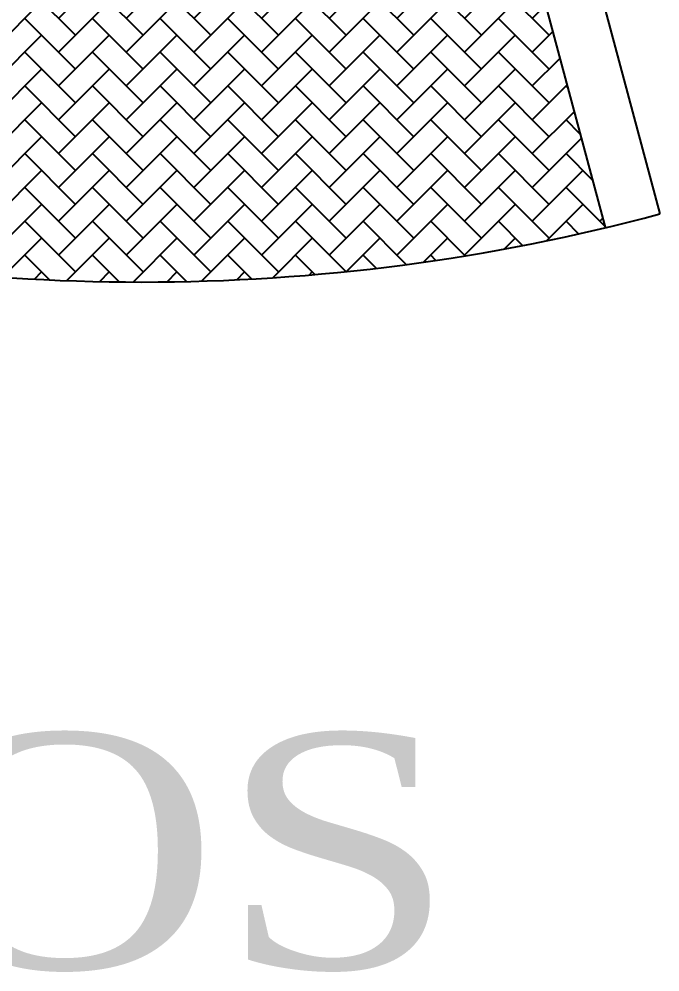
# Model space of a CAD drawing. Header units: millimetres. Extents: x 9 to 248, y 25 to 124.
# Drawn here: x 88.25 to 101.85, y 25 to 45.25 of the extents above; entities that cross this region are included whole.
import ezdxf

# ---------------------------------------------------------------- set-up
doc = ezdxf.new("R2010")
doc.units = ezdxf.units.MM
doc.header["$LTSCALE"] = 0.8
doc.header["$MEASUREMENT"] = 0
doc.linetypes.add('ACAD_ISO08W100', pattern=[36, 24, -3, 6, -3])
doc.layers.add('cancel', color=2, linetype='Continuous')
doc.layers.add('MUEBLES', color=2, linetype='Continuous')
doc.layers.add('LUMINARIAS', color=7, linetype='Continuous', lineweight=30)
doc.styles.add('Estilo 01', font='times.ttf', dxfattribs={"width": 1.2})

msp = doc.modelspace()

# ---------------------------------------------------------------- hatches: boundary and pattern name
at = {"layer": 'cancel', "linetype": 'ACAD_ISO08W100', "ltscale": 0.15}
h = msp.add_hatch(dxfattribs=at)
h.set_pattern_fill('AR-HBONE', color=256, scale=0.005, style=0)
h.set_pattern_definition([(45, (0, 0), (7e-17, 0.7184205), [1.524, -0.508]), (135, (0.3592, 0.3592), (7e-17, 0.7184205), [1.524, -0.508])])
h.paths.add_polyline_path([(83.849, 51.374), (81.019, 40.813, 0.117314), (100.691, 40.813), (98.315, 49.683), (97.84, 51.368, -0.129318)])

# ---------------------------------------------------------------- linework, layer by layer
at = {"layer": 'cancel', "ltscale": 0.15}
for p, q in [((99.474, 49.994), (101.855, 41.107)), ((98.315, 49.683), (100.696, 40.797))]:
    msp.add_line(p, q, dxfattribs=at)
at = {"layer": 'MUEBLES', "ltscale": 0.15}
msp.add_arc((90.855, 82.159), 42.5, 255, 285, dxfattribs=at)

# ---------------------------------------------------------------- texts
at = {"layer": 'LUMINARIAS', "ltscale": 0.15, "style": 'Estilo 01', "width": 1.2}
msp.add_text('HOSPITAL 72 LEITOS', height=5, dxfattribs=at).set_placement((8.923, 25.077))

doc.saveas('drawing.dxf')
